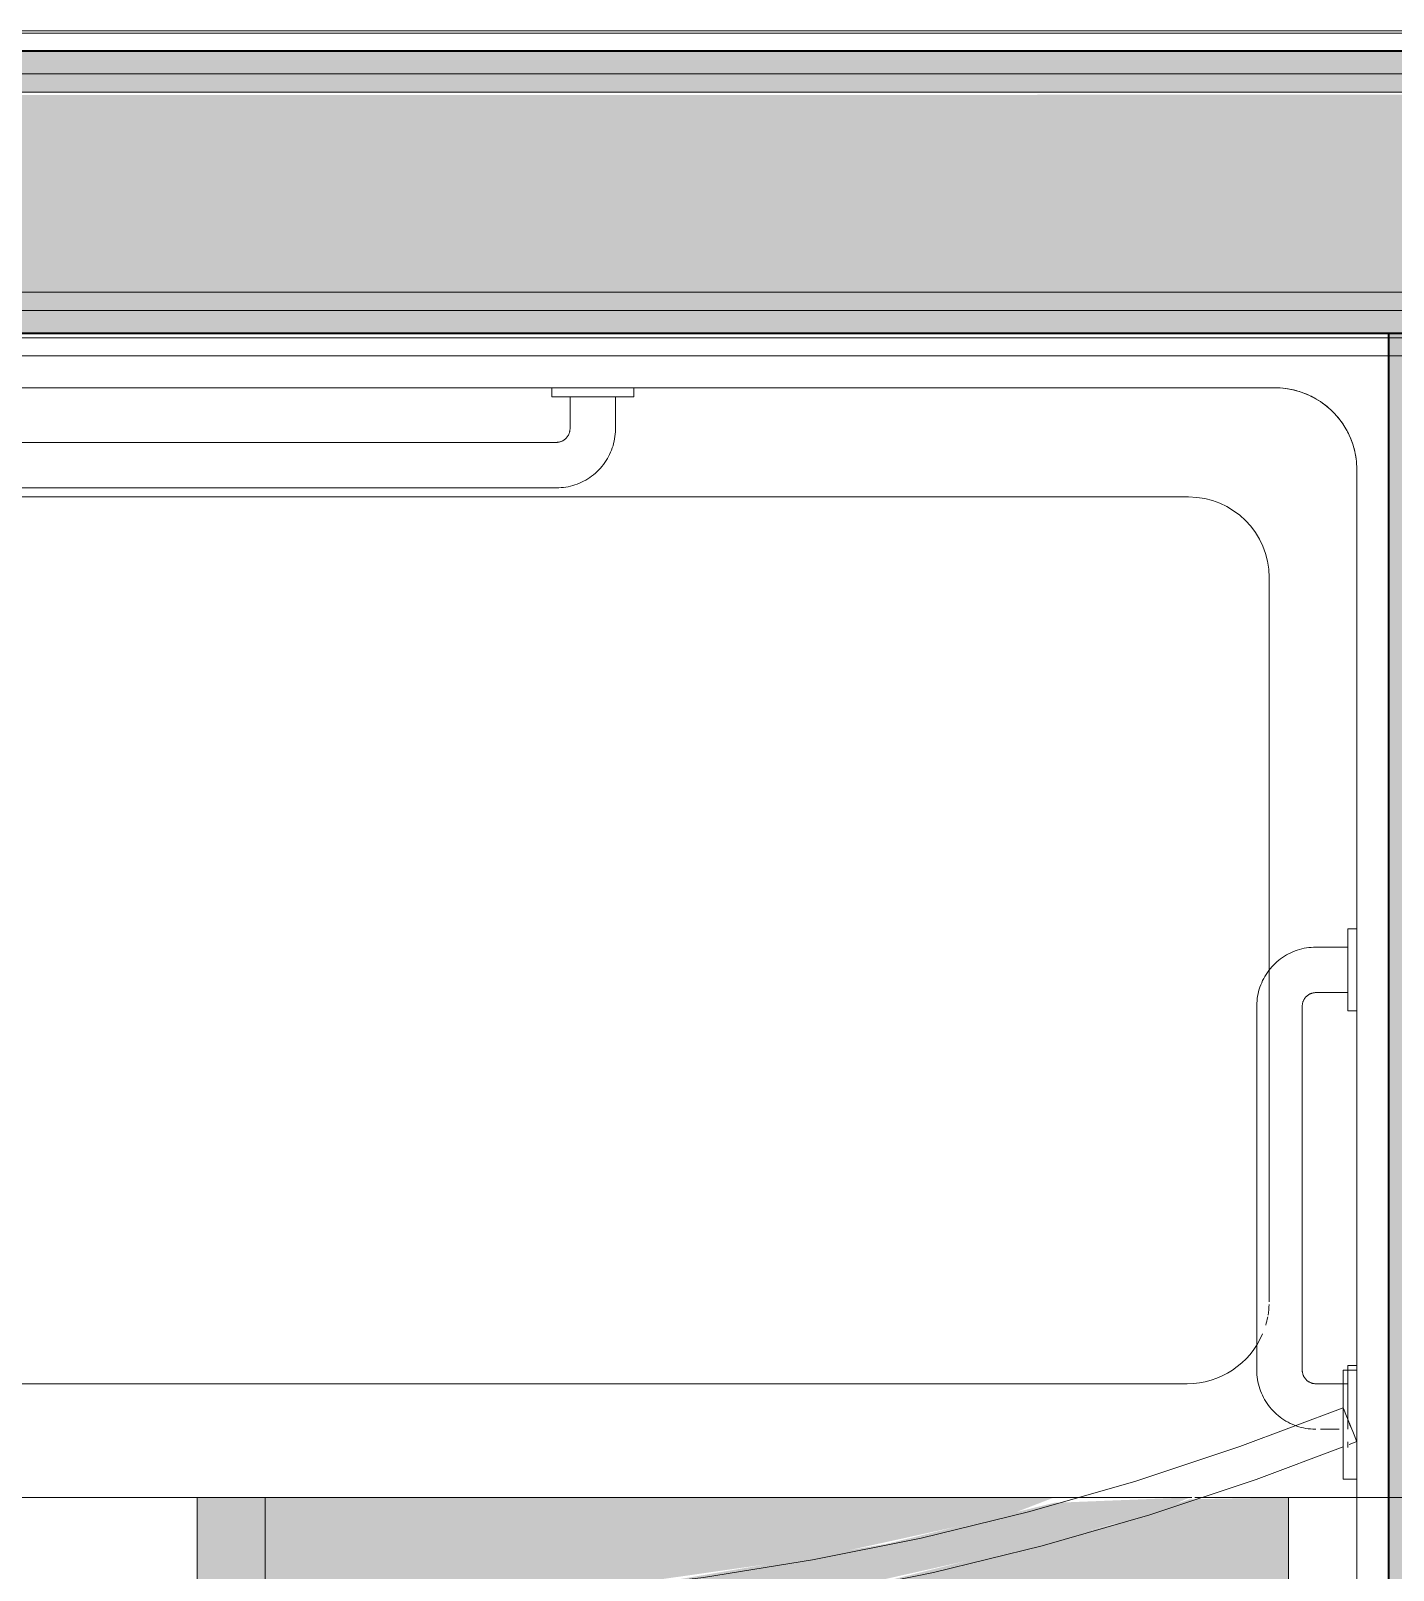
# Model space of a CAD drawing. Header units: inches. Extents: x 6 to 8416, y -388 to 6104.
# Drawn here: x 7256.85 to 7294.29, y 227.44 to 269.75 of the extents above; entities that cross this region are included whole.
import ezdxf

# ---------------------------------------------------------------- set-up
doc = ezdxf.new("R2010")
doc.units = ezdxf.units.IN
doc.header["$MEASUREMENT"] = 0
doc.linetypes.add('Dash 1_16_', pattern=[48, 24, -24])
doc.linetypes.add('Hidden 1_16_', pattern=[36, 24, -12])
for name, color, linetype, lineweight in [('A-GENM', 13, 'Continuous', 18), ('A-ROOM', 32, 'Continuous', 13), ('A-WALL', 113, 'Continuous', 25), ('A-WALL-PATT', 111, 'Continuous', 35), ('I-WALL', 2, 'Continuous', 25), ('Q-SPCQ', 91, 'Continuous', 18)]:
    doc.layers.add(name, color=color, linetype=linetype, lineweight=lineweight)

# ---------------------------------------------------------------- blocks, each defined once
blk = doc.blocks.new('GM BA Shower-Unit-Tub-Prefab-ICC ADA-AM - ICC Type B_ Option A Forward_ 60_W x 32_D-2223642-LEVEL 3 - PLAN Copy 1 Copy 1')
at = {"layer": 'A-GENM'}
blk.add_line((59.375, -32), (60, -32), dxfattribs=at)
blk = doc.blocks.new('GM Clearance-Rect-AM - 30_ x 48_  - A117 2017 Existing _ Type B _ A117 2009 _ CBC-V127-LEVEL 3 - PLAN Copy 1 Copy 1')
at = {"layer": 'A-GENM', "linetype": 'Hidden 1_16_', "lineweight": 9, "transparency": 33554560}
h = blk.add_hatch(color=256, dxfattribs=at)
h.paths.add_polyline_path([(-15, -48), (15, -48), (15, 0), (12.277, -0.051), (10.174, -0.744), (3.967, -2.289), (-1.674, -3.241), (-7.243, -3.767), (-13.135, -3.876), (-15, -3.822), (-15, -36.096)])
h.paths.add_polyline_path([(-11.625, -2.933), (-4.127, -2.516), (2.085, -1.633), (7.275, -0.496), (8.556, 0), (-15, 0), (-15, -2.805), (-12.492, -2.9)])
blk.add_hatch(color=256, dxfattribs=at).paths.add_polyline_path([(-11.625, -3.933), (-3.814, -3.486), (2.107, -2.646), (7.275, -1.493), (11.372, -0.418), (12.277, 0), (8.556, -0.148), (3.967, -1.272), (-1.674, -2.235), (-7.311, -2.769), (-12.492, -2.9), (-15, -2.958), (-15, -3.805), (-12.492, -3.9)])
at = {"layer": 'A-GENM', "linetype": 'Hidden 1_16_', "lineweight": 9}
for p, q in [((-15, -2.805), (-15, 0)), ((-15, 0), (9.1, 0)), ((9.1, 0), (-15, 0)), ((-15, 0), (-15, -2.805)), ((-15, -2.805), (-15, 0)), ((-15, 0), (9.1, 0)), ((9.1, 0), (9.523, 0)), ((9.523, 0), (9.1, 0)), ((9.1, 0), (9.523, 0)), ((9.575, 0), (12.341, 0)), ((12.341, 0), (9.575, 0)), ((9.575, 0), (12.341, 0)), ((12.422, 0), (15, 0)), ((15, 0), (12.422, 0)), ((12.422, 0), (15, 0)), ((15, 0), (15, -48)), ((15, -48), (15, 0)), ((15, 0), (15, -48))]:
    blk.add_line(p, q, dxfattribs=at)
blk = doc.blocks.new('z Nested-Shower Surround-Tub-Prefab - Variable-V131-LEVEL 3 - PLAN Copy 1 Copy 1')
at = {"layer": 'A-GENM'}
for p, q in [((60, 0), (0, 0)), ((56.25, -1.5), (3.75, -1.5)), ((3.75, -1.5), (56.25, -1.5)), ((56.25, -1.5), (3.75, -1.5)), ((58.5, -29.25), (58.5, -3.75)), ((58.5, -3.75), (58.5, -29.25)), ((58.5, -29.25), (58.5, -3.75)), ((53.877, -4.5), (6.371, -4.5)), ((56.089, -6.712), (56.089, -18.5)), ((56.089, -18.5), (56.089, -26.623)), ((53.839, -28.873), (6.409, -28.873)), ((58.5, -30.75), (58.5, -29.25)), ((58.5, -29.25), (58.5, -30.75)), ((58.5, -30.75), (58.5, -29.25)), ((58.5, -32), (58.5, -30.75)), ((58.5, -30.75), (58.5, -32)), ((58.5, -32), (58.5, -30.75)), ((9.34, -32), (26.625, -32)), ((26.625, -32), (50.725, -32)), ((50.725, -32), (51.148, -32)), ((51.2, -32), (53.966, -32)), ((54.047, -32), (56.625, -32)), ((56.625, -32), (58.5, -32)), ((58.5, -32), (60, -32)), ((59.375, -32), (58.5, -32)), ((59.875, -32), (59.375, -32))]:
    blk.add_line(p, q, dxfattribs=at)
at = {"layer": 'A-GENM', "lineweight": 9}
for p, q in [((60, 0), (0, 0)), ((0.125, -0.125), (59.875, -0.125)), ((59.375, -0.125), (0.625, -0.125)), ((59.688, -0.125), (59.375, -0.125))]:
    blk.add_line(p, q, dxfattribs=at)
at = {"layer": 'A-GENM'}
for centre, radius, start, end in [((56.25, -3.75), 2.25, 75, 90), ((56.25, -3.75), 2.25, 0, 90), ((56.25, -3.75), 2.25, 75, 90), ((56.25, -3.75), 2.25, 69.9713, 75), ((56.25, -3.75), 2.25, 69.9713, 75), ((56.25, -3.75), 2.25, 65.0287, 69.9713), ((56.25, -3.75), 2.25, 65.0287, 69.9713), ((56.25, -3.75), 2.25, 60, 65.0287), ((56.25, -3.75), 2.25, 60, 65.0287), ((56.25, -3.75), 2.25, 45, 60), ((56.25, -3.75), 2.25, 45, 60), ((56.25, -3.75), 2.25, 30, 45), ((56.25, -3.75), 2.25, 30, 45), ((56.25, -3.75), 2.25, 24.9713, 30), ((56.25, -3.75), 2.25, 24.9713, 30), ((56.25, -3.75), 2.25, 20.0287, 24.9713), ((56.25, -3.75), 2.25, 20.0287, 24.9713), ((56.25, -3.75), 2.25, 15, 20.0287), ((56.25, -3.75), 2.25, 15, 20.0287), ((56.25, -3.75), 2.25, 0, 15), ((56.25, -3.75), 2.25, 0, 15), ((53.877, -6.712), 2.212, 0, 90), ((53.839, -26.623), 2.25, 343.4257, 349.3325), ((53.839, -26.623), 2.25, 350.7008, 358.1713), ((53.839, -26.623), 2.25, 270, 336.9871)]:
    blk.add_arc(centre, radius, start, end, dxfattribs=at)
blk = doc.blocks.new('z Nested-Shower Grab Bars - Variable-V132-LEVEL 3 - PLAN Copy 1 Copy 1')
at = {"layer": 'A-GENM', "linetype": 'Dash 1_16_', "lineweight": 9}
for p, q in [((34.875, 0), (34.875, -0.25)), ((34.913, 0), (34.875, 0)), ((34.913, 0), (34.875, 0)), ((34.875, 0), (34.875, -0.25)), ((34.913, 0), (34.875, 0)), ((34.913, 0), (34.875, 0)), ((34.875, -0.25), (35.687, -0.25)), ((34.875, -0.25), (35.687, -0.25)), ((34.875, -0.25), (35.687, -0.25)), ((34.875, -0.25), (37.125, -0.25)), ((35.026, 0), (34.913, 0)), ((35.026, 0), (34.913, 0)), ((35.026, 0), (34.913, 0)), ((35.026, 0), (34.913, 0)), ((35.205, 0), (35.026, 0)), ((35.205, 0), (35.026, 0)), ((35.205, 0), (35.026, 0)), ((35.205, 0), (35.026, 0)), ((35.438, 0), (35.205, 0)), ((35.438, 0), (35.205, 0)), ((35.438, 0), (35.205, 0)), ((35.438, 0), (35.205, 0)), ((35.375, -0.25), (35.375, -1.125)), ((35.688, -0.25), (35.375, -0.25)), ((35.688, -0.25), (35.375, -0.25)), ((35.375, -0.25), (35.375, -1.125)), ((35.688, -0.25), (35.375, -0.25)), ((36.625, -0.25), (35.375, -0.25)), ((35.709, 0), (35.438, 0)), ((35.709, 0), (35.438, 0)), ((35.709, 0), (35.438, 0)), ((35.709, 0), (35.438, 0)), ((36, -0.25), (35.688, -0.25)), ((35.838, -0.25), (35.688, -0.25)), ((35.838, -0.25), (35.688, -0.25)), ((36, 0), (35.709, 0)), ((36, 0), (35.709, 0)), ((36, 0), (35.709, 0)), ((36, 0), (35.709, 0)), ((36, -0.25), (35.838, -0.25)), ((36, -0.25), (35.838, -0.25)), ((36.291, 0), (36, 0)), ((36.291, 0), (36, 0)), ((36.291, 0), (36, 0)), ((36.291, 0), (36, 0)), ((36.162, -0.25), (36, -0.25)), ((36.162, -0.25), (36, -0.25)), ((36.162, -0.25), (36, -0.25)), ((36.313, -0.25), (36.162, -0.25)), ((36.313, -0.25), (36.162, -0.25)), ((36.313, -0.25), (36.162, -0.25)), ((36.563, 0), (36.291, 0)), ((36.563, 0), (36.291, 0)), ((36.563, 0), (36.291, 0)), ((36.563, 0), (36.291, 0)), ((36.313, -0.25), (37.125, -0.25)), ((36.313, -0.25), (37.125, -0.25)), ((36.625, -0.25), (36.313, -0.25)), ((36.625, -0.25), (36.313, -0.25)), ((36.313, -0.25), (37.125, -0.25)), ((36.625, -0.25), (36.313, -0.25)), ((36.795, 0), (36.563, 0)), ((36.795, 0), (36.563, 0)), ((36.795, 0), (36.563, 0)), ((36.795, 0), (36.563, 0)), ((36.625, -1.125), (36.625, -0.25)), ((36.625, -1.125), (36.625, -0.25)), ((36.974, 0), (36.795, 0)), ((36.974, 0), (36.795, 0)), ((36.974, 0), (36.795, 0)), ((36.974, 0), (36.795, 0)), ((37.087, 0), (36.974, 0)), ((37.087, 0), (36.974, 0)), ((37.087, 0), (36.974, 0)), ((37.087, 0), (36.974, 0)), ((37.125, 0), (37.087, 0)), ((37.125, 0), (37.087, 0)), ((37.125, 0), (37.087, 0)), ((37.125, 0), (37.087, 0)), ((37.125, -0.25), (37.125, 0)), ((37.125, -0.25), (37.125, 0)), ((35, -1.5), (13, -1.5)), ((35, -1.5), (13, -1.5)), ((13, -2.75), (35, -2.75)), ((13, -2.75), (35, -2.75)), ((57, -14.875), (56.75, -14.875)), ((56.75, -14.875), (56.75, -17.125)), ((56.75, -14.875), (56.75, -15.687)), ((57, -14.913), (57, -14.875)), ((57, -14.913), (57, -14.875)), ((57, -15.026), (57, -14.913)), ((57, -15.026), (57, -14.913)), ((57, -15.205), (57, -15.026)), ((57, -15.205), (57, -15.026)), ((57, -15.438), (57, -15.205)), ((57, -15.438), (57, -15.205)), ((56.75, -15.375), (55.875, -15.375)), ((56.75, -16.625), (56.75, -15.375)), ((56.75, -15.688), (56.75, -15.375)), ((57, -15.709), (57, -15.438)), ((57, -15.709), (57, -15.438)), ((56.75, -15.838), (56.75, -15.688)), ((56.75, -16), (56.75, -15.838)), ((56.75, -16.162), (56.75, -16)), ((57, -16), (57, -15.709)), ((57, -16), (57, -15.709)), ((57, -16.291), (57, -16)), ((57, -16.291), (57, -16)), ((56.75, -16.313), (56.75, -16.162)), ((56.75, -16.313), (56.75, -17.125)), ((56.75, -16.625), (56.75, -16.313)), ((57, -16.563), (57, -16.291)), ((57, -16.563), (57, -16.291)), ((55.875, -16.625), (56.75, -16.625)), ((57, -16.795), (57, -16.563)), ((57, -16.795), (57, -16.563)), ((57, -16.974), (57, -16.795)), ((57, -16.974), (57, -16.795)), ((54.25, -17), (54.25, -27)), ((55.5, -27), (55.5, -17)), ((56.75, -17.125), (57, -17.125)), ((57, -17.087), (57, -16.974)), ((57, -17.087), (57, -16.974)), ((57, -17.125), (57, -17.087)), ((57, -17.125), (57, -17.087)), ((57, -26.875), (56.75, -26.875)), ((56.75, -26.875), (56.75, -27.709)), ((56.75, -26.875), (56.75, -27.687)), ((57, -26.913), (57, -26.875)), ((57, -26.913), (57, -26.875)), ((57, -27.026), (57, -26.913)), ((57, -27.026), (57, -26.913)), ((57, -27.205), (57, -27.026)), ((57, -27.205), (57, -27.026)), ((56.75, -27.375), (55.875, -27.375)), ((56.75, -27.688), (56.75, -27.375)), ((56.75, -27.688), (56.75, -27.375)), ((57, -27.438), (57, -27.205)), ((57, -27.438), (57, -27.205)), ((57, -27.709), (57, -27.438)), ((57, -27.709), (57, -27.438)), ((56.75, -27.838), (56.75, -27.688)), ((56.75, -27.838), (56.75, -27.688)), ((56.75, -28), (56.75, -27.838)), ((56.75, -28), (56.75, -27.838)), ((57, -28), (57, -27.749)), ((57, -28), (57, -27.749)), ((56.75, -28.162), (56.75, -28)), ((56.75, -28.162), (56.75, -28)), ((56.75, -28.313), (56.75, -28.162)), ((56.75, -28.541), (56.75, -28.162)), ((56.75, -28.442), (56.75, -28.313)), ((57, -28.503), (57, -28.113)), ((57, -28.503), (57, -28.113)), ((55.286, -28.515), (55.347, -28.537)), ((55.347, -28.537), (55.409, -28.557)), ((55.409, -28.557), (55.472, -28.574)), ((55.472, -28.574), (55.535, -28.589)), ((55.535, -28.589), (55.599, -28.601)), ((55.599, -28.601), (55.663, -28.611)), ((55.663, -28.611), (55.728, -28.618)), ((55.728, -28.618), (55.792, -28.623)), ((55.792, -28.623), (55.857, -28.625)), ((55.857, -28.625), (55.875, -28.625)), ((55.998, -28.625), (56.516, -28.625)), ((56.75, -28.541), (56.75, -28.442)), ((56.75, -28.604), (56.75, -28.541)), ((56.75, -28.604), (56.75, -28.541)), ((56.75, -28.625), (56.75, -28.604)), ((56.75, -28.625), (56.75, -28.604)), ((57, -28.795), (57, -28.563)), ((57, -28.795), (57, -28.563)), ((56.75, -28.974), (56.75, -29.087)), ((56.75, -28.974), (56.75, -29.087)), ((56.75, -29.087), (56.75, -29.125)), ((56.75, -29.087), (56.75, -29.125)), ((57, -29.125), (57, -28.974)), ((57, -29.125), (57, -28.974))]:
    blk.add_line(p, q, dxfattribs=at)
at = {"layer": 'A-GENM', "linetype": 'Dash 1_16_', "lineweight": 9, "flags": 128}
for points in [[(35.375, -1.125), (35.375, -1.14), (35.374, -1.155), (35.372, -1.17), (35.37, -1.185), (35.368, -1.2), (35.364, -1.214), (35.36, -1.229), (35.356, -1.243), (35.351, -1.257), (35.345, -1.271), (35.339, -1.285), (35.333, -1.298), (35.325, -1.311), (35.318, -1.324), (35.31, -1.337), (35.301, -1.349), (35.292, -1.361), (35.282, -1.372), (35.272, -1.383), (35.261, -1.394), (35.25, -1.404), (35.239, -1.414), (35.227, -1.423), (35.215, -1.432), (35.203, -1.441), (35.19, -1.448), (35.177, -1.456), (35.163, -1.463), (35.15, -1.469), (35.136, -1.475), (35.122, -1.48), (35.108, -1.484), (35.093, -1.488), (35.078, -1.492), (35.064, -1.495), (35.049, -1.497), (35.034, -1.498), (35.019, -1.5), (35.004, -1.5), (35, -1.5)], [(35, -2.75), (35.065, -2.749), (35.13, -2.745), (35.195, -2.738), (35.259, -2.729), (35.323, -2.718), (35.386, -2.703), (35.449, -2.687), (35.511, -2.668), (35.572, -2.646), (35.633, -2.622), (35.692, -2.595), (35.75, -2.566), (35.807, -2.535), (35.863, -2.502), (35.918, -2.466), (35.97, -2.428), (36.022, -2.389), (36.072, -2.347), (36.119, -2.303), (36.166, -2.257), (36.21, -2.21), (36.252, -2.16), (36.293, -2.109), (36.331, -2.057), (36.367, -2.003), (36.401, -1.948), (36.433, -1.891), (36.463, -1.833), (36.49, -1.774), (36.515, -1.714), (36.537, -1.653), (36.557, -1.591), (36.574, -1.528), (36.589, -1.465), (36.601, -1.401), (36.611, -1.337), (36.618, -1.272), (36.623, -1.208), (36.625, -1.143), (36.625, -1.125)], [(35.375, -1.125), (35.375, -1.14), (35.374, -1.155), (35.372, -1.17), (35.37, -1.185), (35.368, -1.2), (35.364, -1.214), (35.36, -1.229), (35.356, -1.243), (35.351, -1.257), (35.345, -1.271), (35.339, -1.285), (35.333, -1.298), (35.325, -1.311), (35.318, -1.324), (35.31, -1.337), (35.301, -1.349), (35.292, -1.361), (35.282, -1.372), (35.272, -1.383), (35.261, -1.394), (35.25, -1.404), (35.239, -1.414), (35.227, -1.423), (35.215, -1.432), (35.203, -1.441), (35.19, -1.448), (35.177, -1.456), (35.163, -1.463), (35.15, -1.469), (35.136, -1.475), (35.122, -1.48), (35.108, -1.484), (35.093, -1.488), (35.078, -1.492), (35.064, -1.495), (35.049, -1.497), (35.034, -1.498), (35.019, -1.5), (35.004, -1.5), (35, -1.5)], [(35, -2.75), (35.065, -2.749), (35.13, -2.745), (35.195, -2.738), (35.259, -2.729), (35.323, -2.718), (35.386, -2.703), (35.449, -2.687), (35.511, -2.668), (35.572, -2.646), (35.633, -2.622), (35.692, -2.595), (35.75, -2.566), (35.807, -2.535), (35.863, -2.502), (35.918, -2.466), (35.97, -2.428), (36.022, -2.389), (36.072, -2.347), (36.119, -2.303), (36.166, -2.257), (36.21, -2.21), (36.252, -2.16), (36.293, -2.109), (36.331, -2.057), (36.367, -2.003), (36.401, -1.948), (36.433, -1.891), (36.463, -1.833), (36.49, -1.774), (36.515, -1.714), (36.537, -1.653), (36.557, -1.591), (36.574, -1.528), (36.589, -1.465), (36.601, -1.401), (36.611, -1.337), (36.618, -1.272), (36.623, -1.208), (36.625, -1.143), (36.625, -1.125)], [(55.875, -15.375), (55.81, -15.376), (55.745, -15.38), (55.68, -15.387), (55.616, -15.396), (55.552, -15.407), (55.489, -15.422), (55.426, -15.438), (55.364, -15.457), (55.303, -15.479), (55.242, -15.503), (55.183, -15.53), (55.125, -15.559), (55.068, -15.59), (55.012, -15.623), (54.957, -15.659), (54.905, -15.697), (54.853, -15.736), (54.803, -15.778), (54.756, -15.822), (54.709, -15.868), (54.665, -15.915), (54.623, -15.965), (54.582, -16.016), (54.544, -16.068), (54.508, -16.122), (54.474, -16.177), (54.442, -16.234), (54.412, -16.292), (54.385, -16.351), (54.36, -16.411), (54.338, -16.472), (54.318, -16.534), (54.301, -16.597), (54.286, -16.66), (54.274, -16.724), (54.264, -16.788), (54.257, -16.853), (54.252, -16.917), (54.25, -16.982), (54.25, -17)], [(55.5, -17), (55.5, -16.985), (55.501, -16.97), (55.503, -16.955), (55.505, -16.94), (55.507, -16.925), (55.511, -16.911), (55.515, -16.896), (55.519, -16.882), (55.524, -16.868), (55.53, -16.854), (55.536, -16.84), (55.542, -16.827), (55.55, -16.814), (55.557, -16.801), (55.565, -16.788), (55.574, -16.776), (55.583, -16.764), (55.593, -16.753), (55.603, -16.742), (55.614, -16.731), (55.625, -16.721), (55.636, -16.711), (55.648, -16.702), (55.66, -16.693), (55.672, -16.684), (55.685, -16.677), (55.698, -16.669), (55.712, -16.662), (55.725, -16.656), (55.739, -16.65), (55.753, -16.645), (55.767, -16.641), (55.782, -16.637), (55.797, -16.633), (55.811, -16.63), (55.826, -16.628), (55.841, -16.627), (55.856, -16.625), (55.871, -16.625), (55.875, -16.625)], [(54.25, -27), (54.251, -27.065), (54.255, -27.13), (54.262, -27.195), (54.271, -27.259), (54.282, -27.323), (54.297, -27.386), (54.313, -27.449), (54.332, -27.511), (54.354, -27.572), (54.378, -27.633), (54.405, -27.692), (54.434, -27.75), (54.465, -27.807), (54.498, -27.863), (54.534, -27.918), (54.572, -27.97), (54.611, -28.022), (54.653, -28.072), (54.697, -28.119), (54.743, -28.166), (54.79, -28.21), (54.84, -28.252), (54.891, -28.293), (54.943, -28.331), (54.997, -28.367), (55.052, -28.401), (55.109, -28.433), (55.167, -28.463), (55.226, -28.49), (55.286, -28.515)], [(55.875, -27.375), (55.86, -27.375), (55.845, -27.374), (55.83, -27.372), (55.815, -27.37), (55.8, -27.368), (55.786, -27.364), (55.771, -27.36), (55.757, -27.356), (55.743, -27.351), (55.729, -27.345), (55.715, -27.339), (55.702, -27.333), (55.689, -27.325), (55.676, -27.318), (55.663, -27.31), (55.651, -27.301), (55.639, -27.292), (55.628, -27.282), (55.617, -27.272), (55.606, -27.261), (55.596, -27.25), (55.586, -27.239), (55.577, -27.227), (55.568, -27.215), (55.559, -27.203), (55.552, -27.19), (55.544, -27.177), (55.537, -27.163), (55.531, -27.15), (55.525, -27.136), (55.52, -27.122), (55.516, -27.108), (55.512, -27.093), (55.508, -27.078), (55.505, -27.064), (55.503, -27.049), (55.502, -27.034), (55.5, -27.019), (55.5, -27.004), (55.5, -27)]]:
    blk.add_lwpolyline(points, dxfattribs=at)
blk = doc.blocks.new('z Nested-Clearance-Shower-AM - Tub_Shower - ICC Type B - Option A_ Forward-1978682-LEVEL 3 - PLAN Copy 1 Copy 1')
at = {"layer": 'A-GENM', "linetype": 'Hidden 1_16_', "lineweight": 9}
for p, q in [((0, -48), (0, 0)), ((0, 0), (30, 0)), ((30, 0), (30, -48))]:
    blk.add_line(p, q, dxfattribs=at)
blk = doc.blocks.new('SE BA Shower Curtain Rod-AM - 1_ Dia__ 76_ AFF-V133-LEVEL 3 - PLAN Copy 1 Copy 1')
at = {"layer": 'Q-SPCQ'}
for p, q in [((57, 1.5), (56.625, 1.5)), ((56.625, 1.5), (56.625, -1.5)), ((56.625, 1.5), (56.625, 0.75)), ((57, 0.75), (57, 1.5)), ((57, -1.5), (57, 1.5)), ((56.625, 0.75), (56.625, 0.391)), ((56.634, 0.449), (56.627, 0.464)), ((56.634, 0.449), (56.627, 0.464)), ((56.652, 0.402), (56.634, 0.449)), ((56.652, 0.402), (56.634, 0.449)), ((57, 0.388), (57, 0.75)), ((56.682, 0.328), (56.652, 0.402)), ((56.72, 0.232), (56.652, 0.402)), ((56.72, 0.232), (56.682, 0.328)), ((56.765, 0.12), (56.72, 0.232)), ((56.765, 0.12), (56.72, 0.232)), ((56.905, -0.232), (56.765, 0.12)), ((56.812, 0), (56.765, 0.12)), ((57, 0), (57, 0.388)), ((57, -0.388), (57, 0)), ((56.86, -0.12), (56.812, 0)), ((56.905, -0.232), (56.86, -0.12)), ((56.943, -0.328), (56.905, -0.232)), ((56.973, -0.402), (56.905, -0.232)), ((56.973, -0.402), (56.943, -0.328)), ((56.991, -0.449), (56.973, -0.402)), ((56.991, -0.449), (56.973, -0.402)), ((57, -0.75), (57, -0.388)), ((56.625, -0.75), (56.625, -1.5)), ((56.786, -0.544), (56.998, -0.464)), ((56.998, -0.464), (56.991, -0.449)), ((56.998, -0.464), (56.991, -0.449)), ((57, -1.5), (57, -0.75)), ((56.625, -1.5), (57, -1.5))]:
    blk.add_line(p, q, dxfattribs=at)
at = {"layer": 'Q-SPCQ', "flags": 128}
for points in [[(56.625, 0.464), (53.782, -0.604), (50.896, -1.558), (47.974, -2.395), (45.022, -3.115), (42.042, -3.716), (39.041, -4.198), (36.024, -4.56), (32.994, -4.8), (29.957, -4.919), (26.917, -4.916), (23.881, -4.792), (20.851, -4.547), (17.834, -4.181), (14.834, -3.694), (11.856, -3.088), (8.904, -2.363), (5.984, -1.52), (3.099, -0.562), (0.375, 0.464)], [(0.375, -0.604), (2.885, -1.547), (5.809, -2.513), (8.769, -3.362), (11.761, -4.091), (14.779, -4.7), (17.82, -5.189), (20.877, -5.555), (23.947, -5.798), (27.024, -5.919), (30.103, -5.916), (33.18, -5.791), (36.25, -5.542), (39.306, -5.171), (42.346, -4.678), (45.364, -4.063), (48.354, -3.329), (51.313, -2.475), (54.235, -1.504), (56.625, -0.605)]]:
    blk.add_lwpolyline(points, dxfattribs=at)
blk = doc.blocks.new('z Nested-Shower Extra Gyp Layer - Variable-2223652-LEVEL 3 - PLAN Copy 1 Copy 1')
at = {"layer": 'A-GENM', "lineweight": 9}
for p, q in [((60, 0), (0, 0)), ((0, 0), (60, 0)), ((60, -0.625), (0, -0.625)), ((0, -0.625), (60, -0.625))]:
    blk.add_line(p, q, dxfattribs=at)

msp = doc.modelspace()

# ---------------------------------------------------------------- hatches: boundary and pattern name
at = {"layer": 'A-WALL-PATT', "lineweight": 25}
h = msp.add_hatch(color=10, dxfattribs=at)
h.paths.add_polyline_path([(7697.79033733, 268.56077679), (7697.79033733, 269.18577679), (7679.66533733, 269.18577679), (7679.66533733, 268.56077679), (7682.78303685, 268.56077679)])
h.paths.add_polyline_path([(7581.55553685, 268.56077679), (7643.66533733, 268.56077679), (7643.66533733, 269.18577679), (7557.41533733, 269.08740772), (7557.41533733, 268.56077679), (7564.68428685, 268.56077679)])
h.paths.add_polyline_path([(7530.94178685, 268.56077679), (7549.91533733, 268.56077679), (7549.91533733, 269.18577679), (7095.04033733, 269.18577679), (7095.04033733, 268.56077679), (7514.07053685, 268.56077679)])
at = {"layer": 'A-WALL-PATT'}
h = msp.add_hatch(color=10, dxfattribs=at)
h.paths.add_polyline_path([(7682.78303685, 262.06077679), (7704.29033733, 262.06077679), (7704.29033733, 262.56077679), (7679.66533733, 262.56077679), (7679.66533733, 262.06077679)])
h.paths.add_polyline_path([(7581.55553685, 262.06077679), (7643.66533733, 262.06077679), (7643.66533733, 262.56077679), (7228.79033733, 262.56077679), (7228.79033733, 262.06077679), (7564.68428685, 262.06077679)])
h.paths.add_polyline_path([(7216.79033733, 262.06077679), (7216.79033733, 262.56077679), (7095.04033733, 262.56077679), (7095.04033733, 262.06077679), (7216.16533733, 262.06077679)])
h = msp.add_hatch(color=10, dxfattribs=at)
h.paths.add_polyline_path([(7547.81303685, 261.43577679), (7643.66533733, 261.43577679), (7643.66533733, 262.06077679), (7229.41533733, 262.06077679), (7229.41533733, 261.43577679), (7530.94178685, 261.43577679)])
h.paths.add_polyline_path([(7704.29033733, 261.43577679), (7704.91533733, 261.43577679), (7704.91533733, 261.93577679), (7679.66533733, 262.06077679), (7679.66533733, 261.43577679), (7703.79033733, 261.43577679)])
h.paths.add_polyline_path([(7210.38803685, 261.43577679), (7216.16533733, 261.43577679), (7216.16533733, 262.06077679), (7095.66533733, 262.06077679), (7095.66533733, 261.43577679), (7193.51678685, 261.43577679)])
at = {"layer": 'A-WALL-PATT', "lineweight": 25, "transparency": 33554560}
msp.add_hatch(color=10, dxfattribs=at).paths.add_polyline_path([(7294.16533733, 260.81077679), (7294.79033733, 260.81077679), (7294.74428685, 261.43577679), (7294.16533733, 261.43577679)])
h = msp.add_hatch(color=10, dxfattribs=at)
h.paths.add_polyline_path([(7294.79033733, 128.43577679), (7294.79033733, 153.06077679), (7294.16533733, 153.06077679), (7294.16533733, 128.43577679)])
h.paths.add_polyline_path([(7294.16533733, 156.56077679), (7294.79033733, 156.56077679), (7294.79033733, 160.56077679), (7294.16533733, 160.56077679), (7294.16533733, 157.18577679)])
h.paths.add_polyline_path([(7294.79033733, 196.56077679), (7294.74428685, 260.81077679), (7294.16533733, 260.81077679), (7294.16533733, 196.56077679)])
at = {"layer": 'I-WALL'}
h = msp.add_hatch(color=10, dxfattribs=at)
h.paths.add_polyline_path([(7679.66533733, 268.06077679), (7698.29033733, 268.06077679), (7698.29033733, 268.56077679), (7679.66533733, 268.56077679)])
h.paths.add_polyline_path([(7549.91533733, 268.06077679), (7549.91533733, 268.56077679), (7094.41533733, 268.56077679), (7094.41533733, 268.06077679), (7547.81303685, 268.06077679)])
h.paths.add_polyline_path([(7557.41533733, 268.06077679), (7643.66533733, 268.06077679), (7643.66533733, 268.56077679), (7557.41533733, 268.48208153)])
h = msp.add_hatch(color=10, dxfattribs=at)
h.paths.add_polyline_path([(7703.79033733, 262.56077679), (7703.79033733, 268.06077679), (7679.66533733, 268.06077679), (7679.66533733, 262.56077679), (7699.65428685, 262.56077679)])
h.paths.add_polyline_path([(7581.55553685, 262.56077679), (7643.66533733, 262.56077679), (7643.66533733, 268.06077679), (7557.41533733, 268.06077679), (7557.41533733, 265.18577679), (7549.91533733, 265.18577679), (7549.91533733, 268.06077679), (7094.41533733, 267.93577679), (7094.41533733, 262.56077679), (7564.68428685, 262.56077679)])

# ---------------------------------------------------------------- linework, layer by layer
at = {"layer": 'A-ROOM', "lineweight": 9, "flags": 128}
msp.add_lwpolyline([(5393.42419122, 269.18577679), (5491.85253134, 269.18577679), (5491.91533733, 269.18577679), (5494.91533733, 269.18577679), (5544.16533733, 269.18577679), (5932.04033733, 269.18577679), (5937.92419122, 269.18577679), (5937.97814332, 269.18577679), (5994.01633733, 269.18577679), (6006.06433733, 269.18577679), (6351.91533733, 269.18577679), (6422.41533733, 269.18577679), (6523.85253134, 269.18577679), (6523.91533733, 269.18577679), (6526.91533733, 269.18577679), (6576.16533733, 269.18577679), (6965.04033733, 269.18577679), (7072.16533733, 269.18577679), (7092.66533733, 269.18577679), (7222.79033733, 269.18577679), (7344.04033733, 269.18577679)], dxfattribs=at)
msp.add_lwpolyline([(7989.54033733, -23.18922321), (7989.54033733, 261.93577679), (7862.66533733, 261.93577679), (7701.04033733, 261.93577679), (7701.04033733, 261.43577679), (7581.79033733, 261.43577679), (7352.04033733, 261.43577679), (7344.04033733, 261.43577679), (7229.41533733, 261.43577679), (7229.41533733, 152.43577679), (7227.41533733, 152.43577679), (7227.41533733, -23.18922321), (7597.72783733, -23.18922321), (7615.72783733, -23.18922321)], close=True, dxfattribs=at)
at = {"layer": 'A-WALL', "lineweight": 18}
for p, q in [((7438.50616305, 269.74827679), (7095.66533733, 269.74827679)), ((7641.66533733, 269.68577679), (7095.66533733, 269.68577679))]:
    msp.add_line(p, q, dxfattribs=at)
at = {"layer": 'A-WALL', "lineweight": 9}
for p, q in [((7065.16533733, 268.56077679), (7549.91533733, 268.56077679)), ((7094.41533733, 268.06077679), (7549.91533733, 268.06077679)), ((7228.79033733, 262.56077679), (7643.66533733, 262.56077679)), ((7228.79033733, 262.06077679), (7643.66533733, 262.06077679))]:
    msp.add_line(p, q, dxfattribs=at)
at = {"layer": 'I-WALL', "lineweight": 35}
for p, q in [((7549.91533733, 269.18577679), (7065.16533733, 269.18577679)), ((7229.41533733, 261.43577679), (7294.74428685, 261.43577679)), ((7294.16533733, 261.43577679), (7294.16533733, 196.56077679))]:
    msp.add_line(p, q, dxfattribs=at)

# ---------------------------------------------------------------- block references
at = {"layer": 'A-GENM', "lineweight": 9}
msp.add_blockref('z Nested-Shower Surround-Tub-Prefab - Variable-V131-LEVEL 3 - PLAN Copy 1 Copy 1', (7234.79033733, 261.43577679), dxfattribs=at)
at = {"layer": 'A-GENM'}
for name in ['z Nested-Shower Extra Gyp Layer - Variable-2223652-LEVEL 3 - PLAN Copy 1 Copy 1', 'GM BA Shower-Unit-Tub-Prefab-ICC ADA-AM - ICC Type B_ Option A Forward_ 60_W x 32_D-2223642-LEVEL 3 - PLAN Copy 1 Copy 1']:
    msp.add_blockref(name, (7234.79033733, 261.43577679), dxfattribs=at)
at = {"layer": 'A-GENM', "linetype": 'Dash 1_16_', "lineweight": 9}
msp.add_blockref('z Nested-Shower Grab Bars - Variable-V132-LEVEL 3 - PLAN Copy 1 Copy 1', (7236.29033733, 259.93577679), dxfattribs=at)
at = {"layer": 'A-GENM', "linetype": 'Hidden 1_16_', "lineweight": 9}
for name, p in [('GM Clearance-Rect-AM - 30_ x 48_  - A117 2017 Existing _ Type B _ A117 2009 _ CBC-V127-LEVEL 3 - PLAN Copy 1 Copy 1', (7276.41533733, 229.43577679)), ('z Nested-Clearance-Shower-AM - Tub_Shower - ICC Type B - Option A_ Forward-1978682-LEVEL 3 - PLAN Copy 1 Copy 1', (7263.29033733, 229.43577679))]:
    msp.add_blockref(name, p, dxfattribs=at)
at = {"layer": 'Q-SPCQ'}
msp.add_blockref('SE BA Shower Curtain Rod-AM - 1_ Dia__ 76_ AFF-V133-LEVEL 3 - PLAN Copy 1 Copy 1', (7236.29033733, 231.43577679), dxfattribs=at)

doc.saveas('drawing.dxf')
